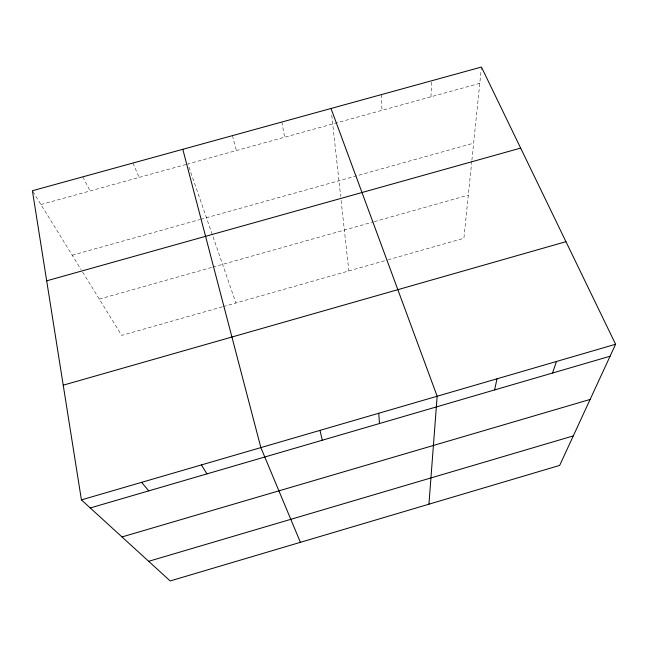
<?xml version="1.0" encoding="UTF-8"?>
<svg xmlns="http://www.w3.org/2000/svg" width="648" height="648" viewBox="0 0 648 648"><rect width="100%" height="100%" fill="white"/><g stroke="black" fill="none" stroke-linecap="round" stroke-linejoin="round"><path stroke-width="0.49" stroke-dasharray="3.24 2.43" d="M430.993 96.787L431.544 80.797M471.793 161.206L463.895 238.27L388.306 259.726M471.89 160.202L481.343 68.008M222.305 306.836L121.703 335.381L81.624 270.459M223.276 306.561L387.35 259.994M99.306 299.101L211.864 267.389M212.836 267.114L373.305 221.916M374.277 221.64L468.31 195.153M72.212 255.223L199.681 219.631M200.653 219.364L473.639 143.159M40.921 204.541L185.919 164.487M479.771 83.317L187.863 163.952L235.921 302.972M32.902 191.549L81.097 269.617M82.782 176.864L90.145 190.941M132.921 163.053L139.126 177.414M232.446 135.635L236.374 150.547M281.848 122.027L284.658 137.214M331.752 115.247L340.686 196.563M341.115 200.516L348.851 270.921M381.405 94.608L381.964 110.33"/><path stroke-width="0.97" d="M428.935 504.193L437.157 396.244L331.007 108.491M494.594 389.934L497 378.813M552.501 373.037L556.478 361.479M615.6 344.258L559.67 465.41L170.181 580.948L81.413 499.883L32.4 190.739L481.44 67.052L615.6 344.258L81.413 499.883M148.676 561.306L573.294 435.893M122.002 536.949L590.125 399.435M90.242 507.951L610.076 356.23M63.229 385.179L565.955 241.688M46.68 280.827L520.652 148.084M141.588 482.355L148.757 490.868M201.398 464.932L206.939 473.89M300.397 542.319L260.861 447.606L182.809 149.307M319.974 430.385L322.299 440.219M378.74 413.262L379.485 423.533"/></g></svg>
